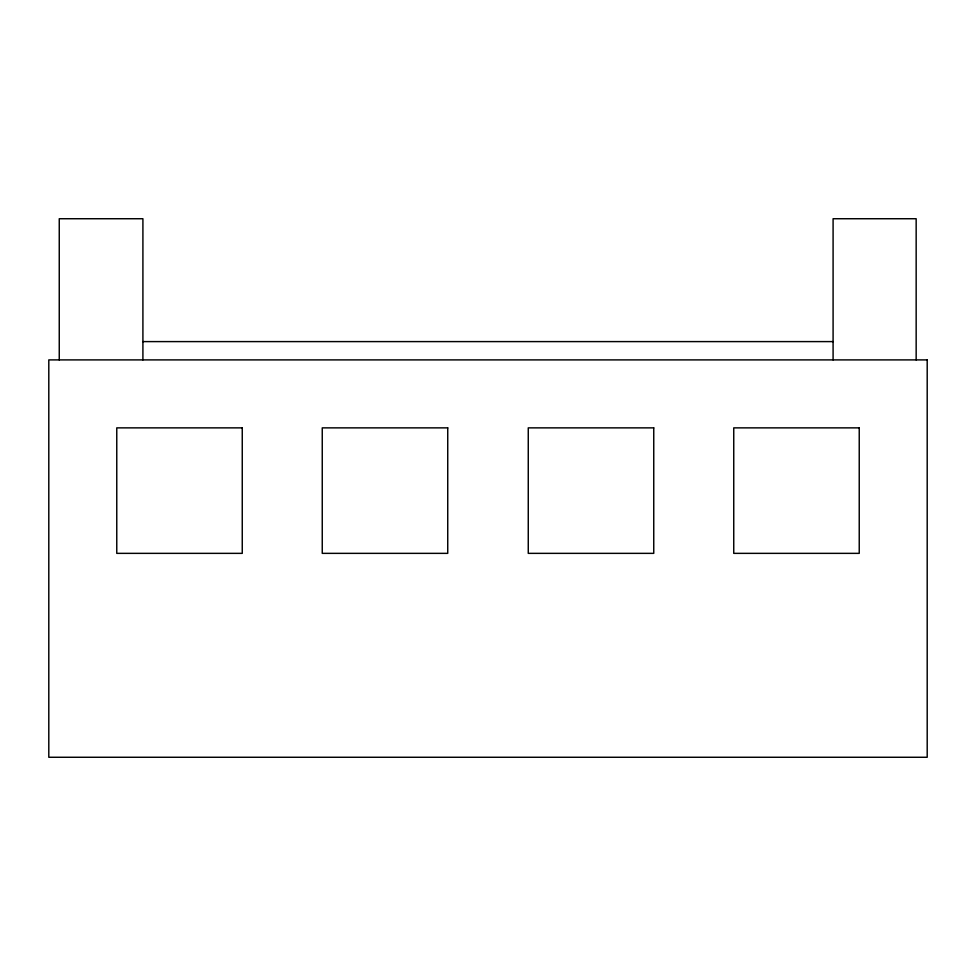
<?xml version="1.0" encoding="UTF-8"?>
<svg xmlns="http://www.w3.org/2000/svg" width="976" height="976" viewBox="0 0 976 976"><rect width="100%" height="100%" fill="white"/><g stroke="black" fill="none" stroke-linecap="round" stroke-linejoin="round"><path stroke-width="1.46" d="M142.911 341.6L833.089 341.6M916.159 359.9L916.159 218.734L833.089 218.734L833.089 359.9M142.911 359.9L142.911 218.734L59.255 218.734L59.255 359.9M927.2 359.9L48.8 359.9L48.8 757.266L927.2 757.266L927.2 359.9M242.255 427.866L116.766 427.866L116.766 553.355L242.255 553.355L242.255 427.866M447.74 427.866L322.251 427.866L322.251 553.355L447.74 553.355L447.74 427.866M653.749 427.866L528.26 427.866L528.26 553.355L653.749 553.355L653.749 427.866M859.234 427.866L733.745 427.866L733.745 553.355L859.234 553.355L859.234 427.866"/></g></svg>
